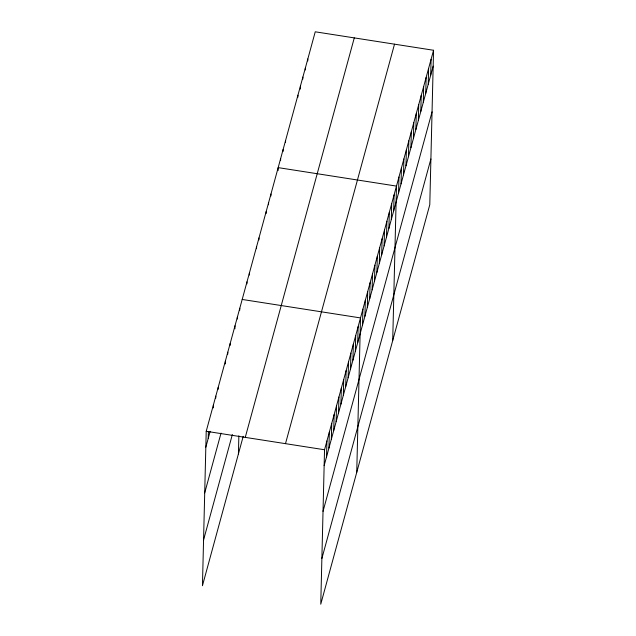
<?xml version="1.0" encoding="UTF-8"?>
<svg xmlns="http://www.w3.org/2000/svg" width="636" height="636" viewBox="0 0 636 636"><rect width="100%" height="100%" fill="white"/><g stroke="black" fill="none" stroke-linecap="round" stroke-linejoin="round"><path stroke-width="0.95" d="M433.553 50.268L324.535 449.755L320.759 604.2L429.785 204.72L433.553 50.268L315.241 31.8L206.215 431.28L202.447 585.732L243.214 436.328M208.226 438.363L208.401 431.423M213.338 407.891L213.41 404.917M215.763 398.112L215.811 396.125M218.164 389.319L218.212 387.34M225.335 363.951L225.406 360.978M227.76 354.173L227.807 352.185M230.153 345.38L230.2 343.4M234.93 328.796L235.002 325.823M237.347 319.018L237.395 317.03M239.748 310.225L239.796 308.245M238.421 453.905L238.866 435.803M246.943 283.863L246.991 281.875M249.344 275.07L249.392 273.09M256.539 248.708L256.586 246.72M258.939 239.915L258.987 237.936M266.134 213.553L266.182 211.565M268.527 204.76L268.583 202.781M270.928 195.975L270.976 193.988M278.099 170.599L278.171 167.626L396.49 186.094L392.714 340.538M280.595 160.55L280.643 158.571M283.068 151.495L283.115 149.516M285.54 142.44L285.588 140.461M297.894 97.165L297.942 95.185M300.343 89.104L300.415 86.13M302.839 79.055L302.887 77.075M305.312 70L305.36 68.02M307.776 60.945L307.824 58.965M326.546 456.831L326.928 440.963M328.939 448.046L329.329 432.178M331.34 439.253L331.73 423.385M333.741 430.469L334.131 414.6M336.142 421.676L336.524 405.808M338.535 412.891L338.924 397.023M340.936 404.099L341.325 388.23M343.337 395.314L343.718 379.446M345.73 386.521L346.119 370.653M348.13 377.736L348.52 361.868M350.531 368.944L350.913 353.075M352.924 360.159L353.314 344.291M355.325 351.366L355.715 335.498M357.726 342.581L358.116 326.713M356.74 472.373L360.509 317.921L242.197 299.453M362.52 325.004L362.91 309.136M364.921 316.211L365.31 300.343M367.322 307.427L367.703 291.558M369.715 298.634L370.104 282.766M372.116 289.849L372.505 273.981M374.517 281.056L374.906 265.188M376.91 272.272L377.299 256.403M379.31 263.479L379.7 247.611M381.711 254.694L382.101 238.826M384.112 245.901L384.494 230.033M386.505 237.117L386.895 221.249M388.906 228.324L389.296 212.456M391.307 219.539L391.689 203.671M393.7 210.747L394.089 194.878M398.573 192.907L398.963 177.039M401.046 183.852L401.427 167.984M403.518 174.797L403.9 158.928M405.983 165.742L406.372 149.873M408.455 156.687L408.845 140.818M410.928 147.631L411.317 131.763M413.4 138.576L413.79 122.708M415.872 129.521L416.262 113.653M418.345 120.466L418.727 104.598M420.809 111.411L421.199 95.543M423.282 102.356L423.671 86.488M425.754 93.301L426.144 77.433M428.227 84.246L428.616 68.378M430.699 75.191L431.089 59.323M205.833 447.148L210.15 431.327M204.713 492.884L221.026 433.116M203.56 539.996L232.347 434.539M245.265 437.377L354.284 37.898M285.492 443.658L394.511 44.178M324.145 465.624L433.172 66.136M323.024 511.352L432.051 111.864M321.88 558.472L430.898 158.984M206.215 431.28L324.535 449.755"/></g></svg>
